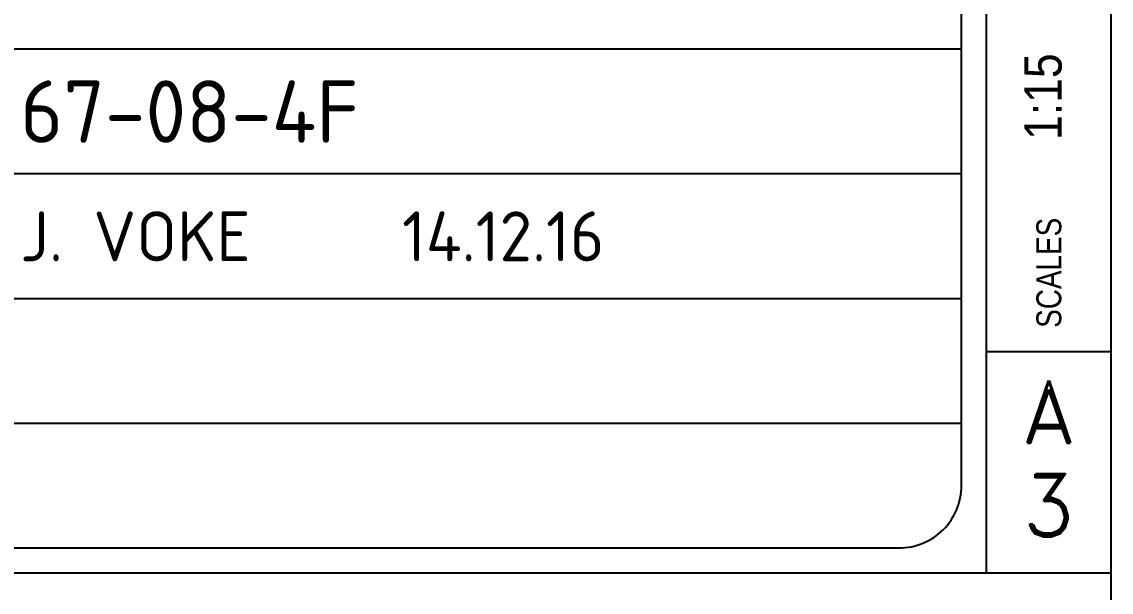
# Model space of a CAD drawing. Header units: millimetres. Extents: x 0 to 420, y 0 to 297.
# Drawn here: x 371.84 to 415.5, y 36.23 to 59.08 of the extents above; entities that cross this region are included whole.
import ezdxf
from ezdxf.enums import TextEntityAlignment as Align

# ---------------------------------------------------------------- set-up
doc = ezdxf.new("R2010")
doc.units = ezdxf.units.MM
doc.header["$MEASUREMENT"] = 0
for name, color, linetype in [('L18', 4, 'Continuous'), ('L25', 1, 'Continuous'), ('L50', 7, 'Continuous'), ('TBLK18', 4, 'Continuous'), ('TBLK25', 1, 'Continuous'), ('TBLK35', 3, 'Continuous'), ('TBLK50', 7, 'Continuous')]:
    doc.layers.add(name, color=color, linetype=linetype)
doc.styles.add('HELV', font='helvs.shx')
doc.styles.add('HELVL', font='helvl', dxfattribs={"width": 0.8})
doc.styles.add('ISO', font='iso3098b.shx')
doc.styles.add('ROMAND', font='romand')

# ---------------------------------------------------------------- blocks, each defined once
blk = doc.blocks.new('sca15_3')
at = {"layer": 'L18', "style": 'HELV', "width": 0.85}
blk.add_text('1:15', height=1.5, rotation=90, dxfattribs=at).set_placement((-1.986, 11.949), align=Align.RIGHT)
blk = doc.blocks.new('A3BBLK')
at = {"layer": 'TBLK50'}
blk.add_line((415.5, 4.5), (415.5, 292.5), dxfattribs=at)
blk = doc.blocks.new('TBLK NO LA')
at = {"layer": 'TBLK35'}
for p, q in [((410.5, 37), (410.5, 292.5)), ((353.5, 58), (409.5, 58)), ((353.5, 53), (409.5, 53)), ((353.5, 48), (409.5, 48)), ((410.5, 45.868), (415.5, 45.868)), ((353.5, 43), (409.5, 43)), ((352.5, 37), (415.5, 37))]:
    blk.add_line(p, q, dxfattribs=at)
at = {"layer": 'TBLK50'}
blk.add_lwpolyline([(409.5, 40.5), (409.5, 79.341, 0.414214), (407, 81.841), (356, 81.841, 0.414214), (353.5, 79.341), (353.5, 40.5, 0.414214), (356, 38), (407, 38, 0.414214)], format="xyb", close=True, dxfattribs=at)
blk.add_blockref('A3BBLK', (0, 0))
at = {"layer": 'TBLK18', "style": 'HELVL', "width": 0.8}
blk.add_text('SCALES', height=1, rotation=90, dxfattribs=at).set_placement((413.5, 46.821))
at = {"layer": 'TBLK18', "style": 'ISO'}
blk.add_attdef('MR_DIRECTORATE', text='', height=1.5, dxfattribs=at).set_placement((381.5, 68.119), align=Align.CENTER)
for tag, p in [('STREET_NAME', (355.514, 62.1)), ('SUBURB_POSTCODE', (388.488, 62.1)), ('TELEPHONE_NO.', (368.306, 59.836)), ('FAX_NO.', (393.555, 59.836))]:
    blk.add_attdef(tag, p, '', height=1.5, dxfattribs=at)
at = {"layer": 'TBLK25', "style": 'ISO'}
for tag, height, p in [('MR_BRANCH', 2, (381.5, 65.199)), ('ROAD_SECTION', 1.75, (384, 29.876)), ('SLK', 1.75, (384, 26.821)), ('CHAINAGE', 1.75, (384, 19.919)), ('LOCAL_AUTHORITY', 1.75, (384, 17.019))]:
    blk.add_attdef(tag, text='', height=height, dxfattribs=at).set_placement(p, align=Align.CENTER)
for tag, p, height in [('FILE_NUMBER', (371.773, 54.237), 2.5), ('DESIGNED_/_DRAWN', (371.773, 49.487), 2), ('VERIFIED', (371.773, 44.487), 2), ('APPROVED', (371.773, 39.487), 2)]:
    blk.add_attdef(tag, p, '', height=height, dxfattribs=at)
at = {"layer": 'TBLK35', "style": 'ROMAND'}
for s, p in [('A', (413, 42.209)), ('3', (413, 38.458))]:
    blk.add_text(s, height=2.5, dxfattribs=at).set_placement(p, align=Align.CENTER)
at = {"layer": 'TBLK35', "style": 'ISO', "width": 0.9}
for tag, p in [('ROAD_PROJECT&NUMBER', (384, 32.945)), ('DRAWING_DESCRIPTION', (384, 23.002))]:
    blk.add_attdef(tag, text='', height=2.5, dxfattribs=at).set_placement(p, align=Align.CENTER)
at = {"layer": 'TBLK50', "style": 'ISO'}
blk.add_attdef('MRWA_DRG_NUMBER', (356.288, 6.085), '', height=5, dxfattribs=at)

msp = doc.modelspace()

# ---------------------------------------------------------------- block references
at = {"layer": 'L25'}
ref = msp.add_blockref('TBLK NO LA', (0.0000007, 0.0000002), dxfattribs=at)
ref.add_attrib('FILE_NUMBER', '67-08-4F', (371.7734373, 54.2365494), dxfattribs={"layer": 'TBLK25', "height": 2.5, "style": 'ISO'})
ref.add_attrib('DESIGNED_/_DRAWN', 'J. VOKE     14.12.16', (371.7734373, 49.4865494), dxfattribs={"layer": 'TBLK25', "height": 2, "style": 'ISO'})
at = {"layer": 'L50'}
msp.add_blockref('sca15_3', (415.4999993, 45.8684532), dxfattribs=at)

doc.saveas('drawing.dxf')
